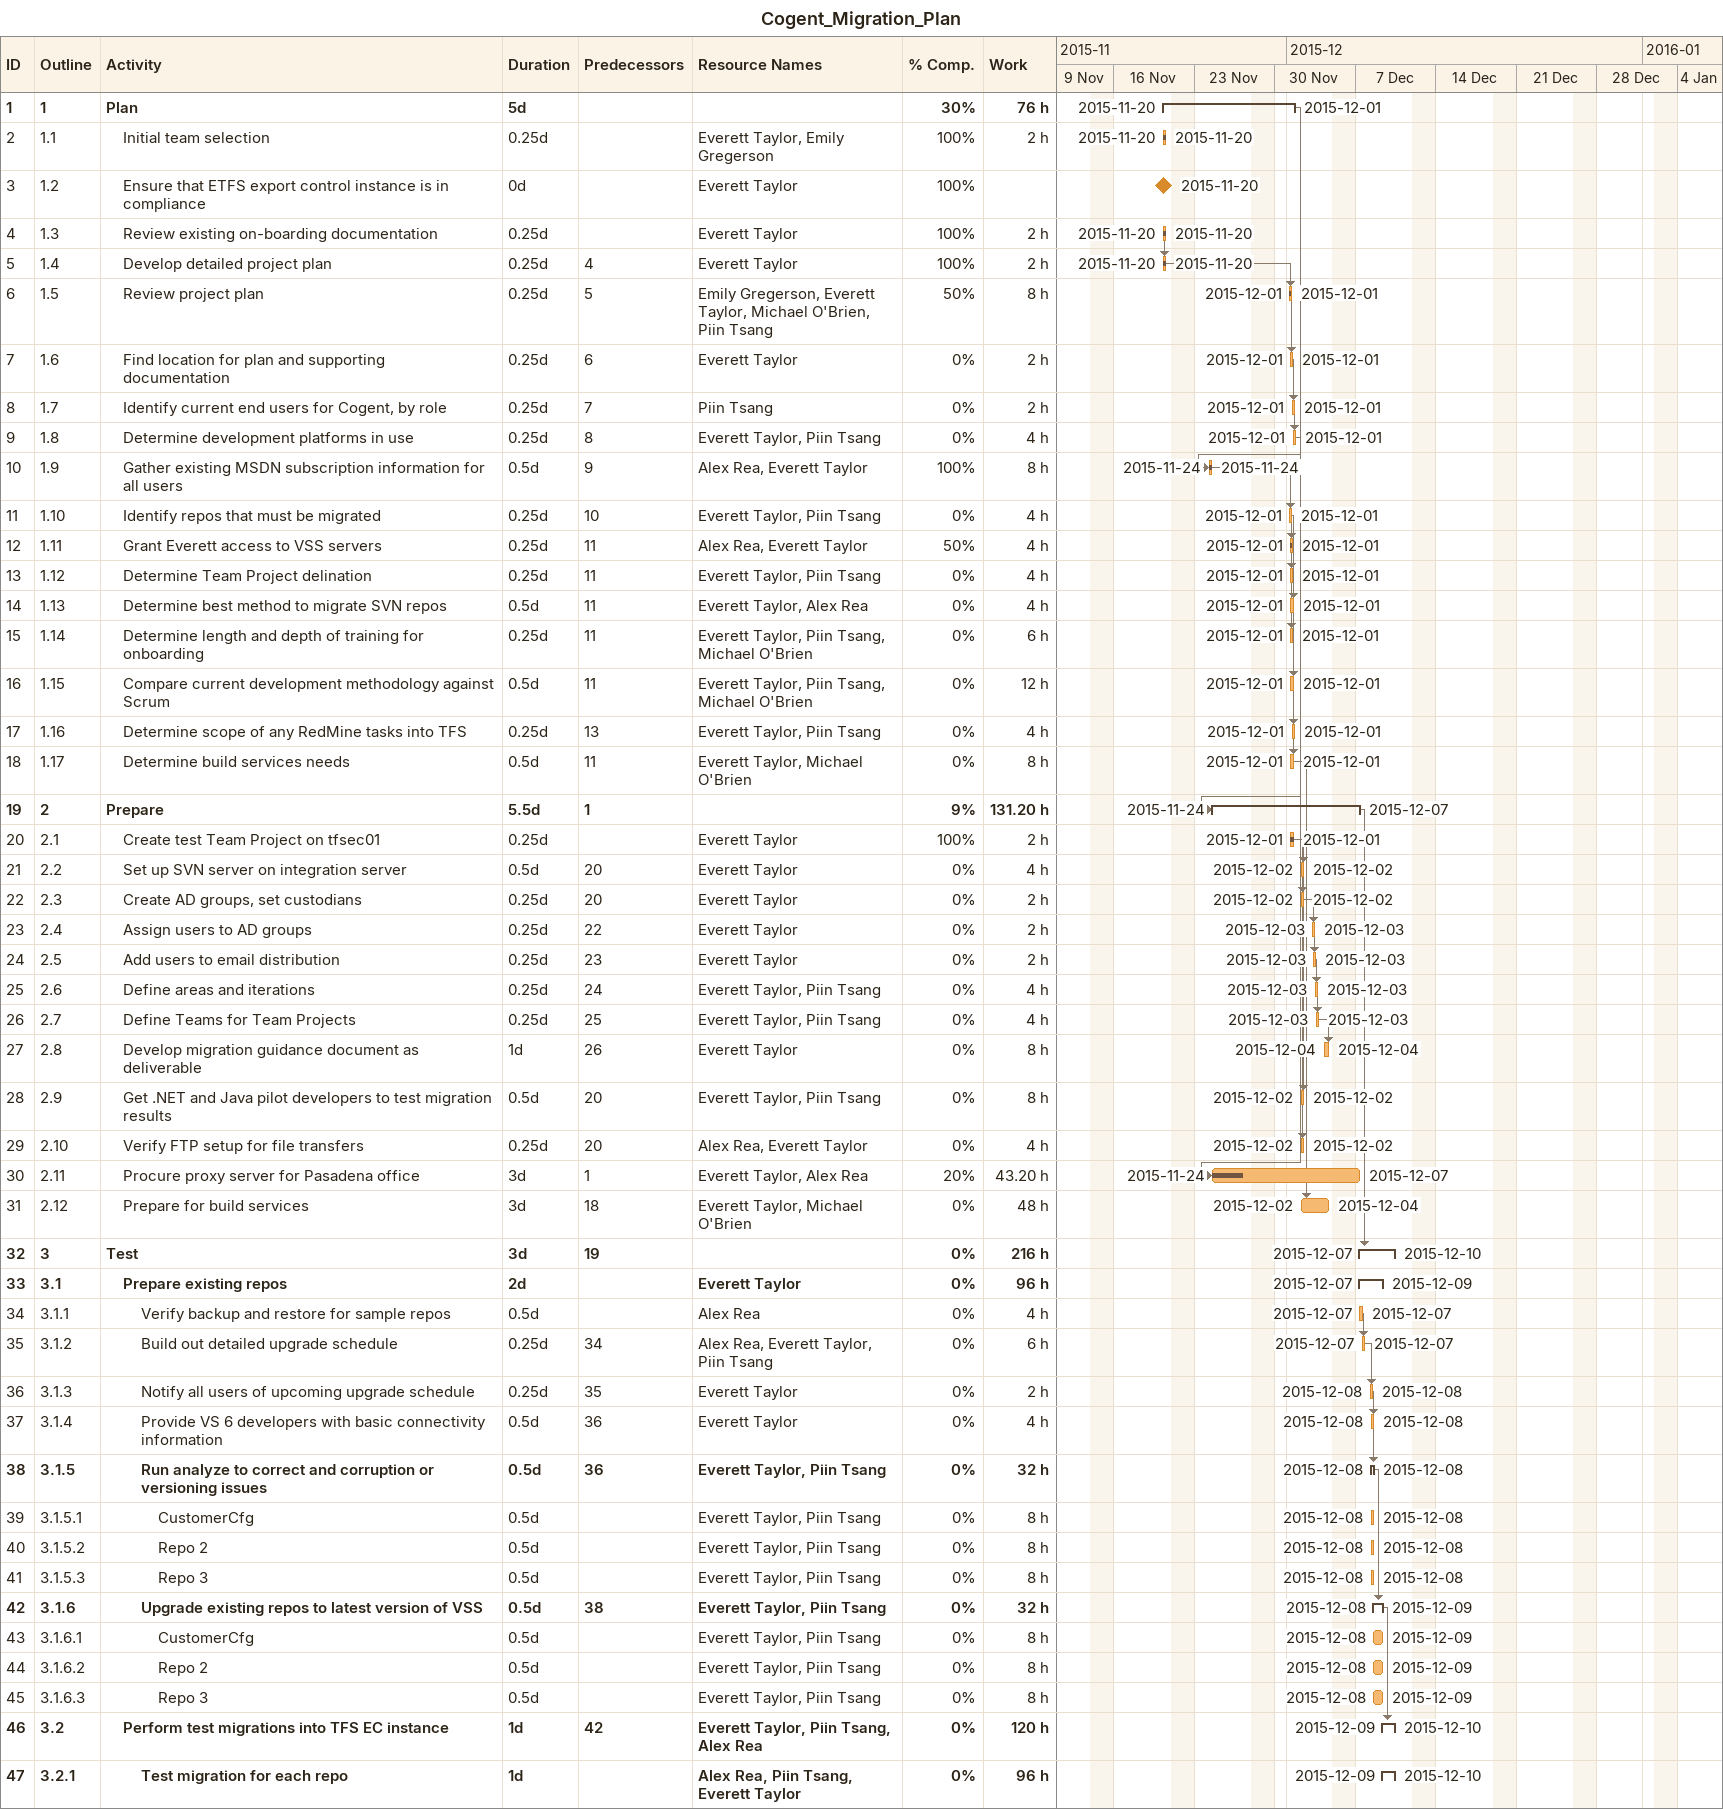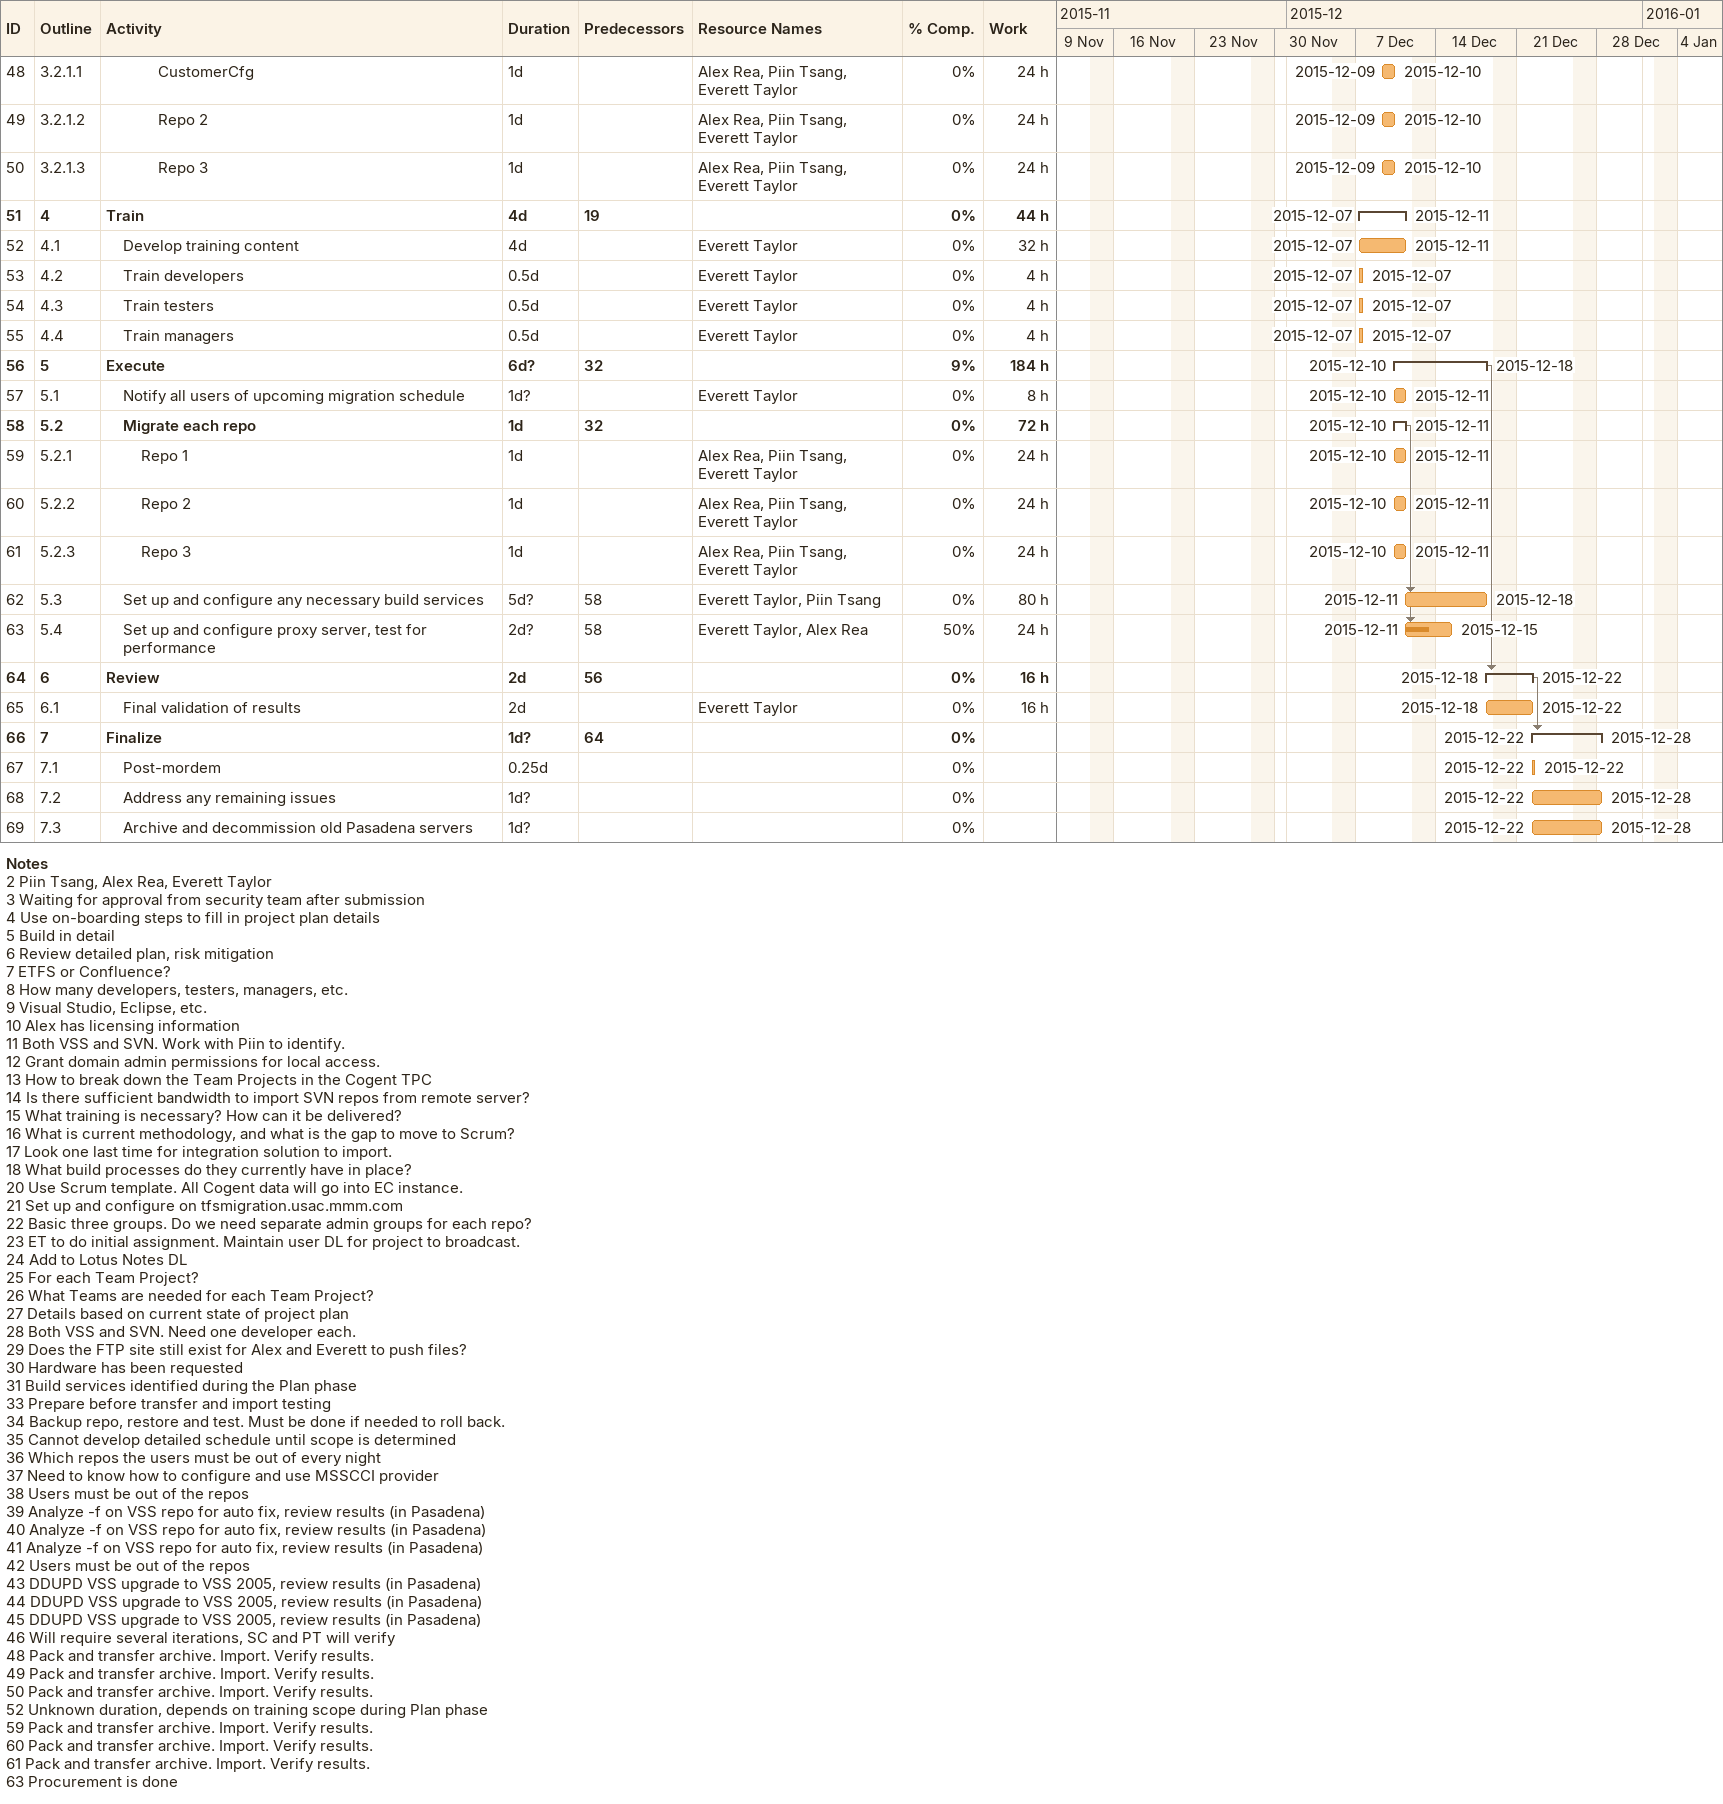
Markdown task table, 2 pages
Cogent_Migration_Plan

| ID | WBS | Task | Duration | Start | Finish | Predecessors | Resources | % complete | Work (h) |
|---|---|---|---|---|---|---|---|---|---|
| 1 | 1 | **Plan** | 5d | 2015-11-20 | 2015-12-01 |  |  | 30 | 76 |
| 2 | 1.1 | Initial team selection | 0.25d | 2015-11-20 | 2015-11-20 |  | Everett Taylor, Emily Gregerson | 100 | 2 |
| 3 | 1.2 | Ensure that ETFS export control instance is in compliance | 0d | 2015-11-20 | 2015-11-20 |  | Everett Taylor | 100 |  |
| 4 | 1.3 | Review existing on-boarding documentation | 0.25d | 2015-11-20 | 2015-11-20 |  | Everett Taylor | 100 | 2 |
| 5 | 1.4 | Develop detailed project plan | 0.25d | 2015-11-20 | 2015-11-20 | 4 | Everett Taylor | 100 | 2 |
| 6 | 1.5 | Review project plan | 0.25d | 2015-12-01 | 2015-12-01 | 5 | Emily Gregerson, Everett Taylor, Michael O'Brien, Piin Tsang | 50 | 8 |
| 7 | 1.6 | Find location for plan and supporting documentation | 0.25d | 2015-12-01 | 2015-12-01 | 6 | Everett Taylor | 0 | 2 |
| 8 | 1.7 | Identify current end users for Cogent, by role | 0.25d | 2015-12-01 | 2015-12-01 | 7 | Piin Tsang | 0 | 2 |
| 9 | 1.8 | Determine development platforms in use | 0.25d | 2015-12-01 | 2015-12-01 | 8 | Everett Taylor, Piin Tsang | 0 | 4 |
| 10 | 1.9 | Gather existing MSDN subscription information for all users | 0.5d | 2015-11-24 | 2015-11-24 | 9 | Alex Rea, Everett Taylor | 100 | 8 |
| 11 | 1.10 | Identify repos that must be migrated | 0.25d | 2015-12-01 | 2015-12-01 | 10 | Everett Taylor, Piin Tsang | 0 | 4 |
| 12 | 1.11 | Grant Everett access to VSS servers | 0.25d | 2015-12-01 | 2015-12-01 | 11 | Alex Rea, Everett Taylor | 50 | 4 |
| 13 | 1.12 | Determine Team Project delination | 0.25d | 2015-12-01 | 2015-12-01 | 11 | Everett Taylor, Piin Tsang | 0 | 4 |
| 14 | 1.13 | Determine best method to migrate SVN repos | 0.5d | 2015-12-01 | 2015-12-01 | 11 | Everett Taylor, Alex Rea | 0 | 4 |
| 15 | 1.14 | Determine length and depth of training for onboarding | 0.25d | 2015-12-01 | 2015-12-01 | 11 | Everett Taylor, Piin Tsang, Michael O'Brien | 0 | 6 |
| 16 | 1.15 | Compare current development methodology against Scrum | 0.5d | 2015-12-01 | 2015-12-01 | 11 | Everett Taylor, Piin Tsang, Michael O'Brien | 0 | 12 |
| 17 | 1.16 | Determine scope of any RedMine tasks into TFS | 0.25d | 2015-12-01 | 2015-12-01 | 13 | Everett Taylor, Piin Tsang | 0 | 4 |
| 18 | 1.17 | Determine build services needs | 0.5d | 2015-12-01 | 2015-12-01 | 11 | Everett Taylor, Michael O'Brien | 0 | 8 |
| 19 | 2 | **Prepare** | 5.5d | 2015-11-24 | 2015-12-07 | 1 |  | 9 | 131.20 |
| 20 | 2.1 | Create test Team Project on tfsec01 | 0.25d | 2015-12-01 | 2015-12-01 |  | Everett Taylor | 100 | 2 |
| 21 | 2.2 | Set up SVN server on integration server | 0.5d | 2015-12-02 | 2015-12-02 | 20 | Everett Taylor | 0 | 4 |
| 22 | 2.3 | Create AD groups, set custodians | 0.25d | 2015-12-02 | 2015-12-02 | 20 | Everett Taylor | 0 | 2 |
| 23 | 2.4 | Assign users to AD groups | 0.25d | 2015-12-03 | 2015-12-03 | 22 | Everett Taylor | 0 | 2 |
| 24 | 2.5 | Add users to email distribution | 0.25d | 2015-12-03 | 2015-12-03 | 23 | Everett Taylor | 0 | 2 |
| 25 | 2.6 | Define areas and iterations | 0.25d | 2015-12-03 | 2015-12-03 | 24 | Everett Taylor, Piin Tsang | 0 | 4 |
| 26 | 2.7 | Define Teams for Team Projects | 0.25d | 2015-12-03 | 2015-12-03 | 25 | Everett Taylor, Piin Tsang | 0 | 4 |
| 27 | 2.8 | Develop migration guidance document as deliverable | 1d | 2015-12-04 | 2015-12-04 | 26 | Everett Taylor | 0 | 8 |
| 28 | 2.9 | Get .NET and Java pilot developers to test migration results | 0.5d | 2015-12-02 | 2015-12-02 | 20 | Everett Taylor, Piin Tsang | 0 | 8 |
| 29 | 2.10 | Verify FTP setup for file transfers | 0.25d | 2015-12-02 | 2015-12-02 | 20 | Alex Rea, Everett Taylor | 0 | 4 |
| 30 | 2.11 | Procure proxy server for Pasadena office | 3d | 2015-11-24 | 2015-12-07 | 1 | Everett Taylor, Alex Rea | 20 | 43.20 |
| 31 | 2.12 | Prepare for build services | 3d | 2015-12-02 | 2015-12-04 | 18 | Everett Taylor, Michael O'Brien | 0 | 48 |
| 32 | 3 | **Test** | 3d | 2015-12-07 | 2015-12-10 | 19 |  | 0 | 216 |
| 33 | 3.1 | **Prepare existing repos** | 2d | 2015-12-07 | 2015-12-09 |  | Everett Taylor | 0 | 96 |
| 34 | 3.1.1 | Verify backup and restore for sample repos | 0.5d | 2015-12-07 | 2015-12-07 |  | Alex Rea | 0 | 4 |
| 35 | 3.1.2 | Build out detailed upgrade schedule | 0.25d | 2015-12-07 | 2015-12-07 | 34 | Alex Rea, Everett Taylor, Piin Tsang | 0 | 6 |
| 36 | 3.1.3 | Notify all users of upcoming upgrade schedule | 0.25d | 2015-12-08 | 2015-12-08 | 35 | Everett Taylor | 0 | 2 |
| 37 | 3.1.4 | Provide VS 6 developers with basic connectivity information | 0.5d | 2015-12-08 | 2015-12-08 | 36 | Everett Taylor | 0 | 4 |
| 38 | 3.1.5 | **Run analyze to correct and corruption or versioning issues** | 0.5d | 2015-12-08 | 2015-12-08 | 36 | Everett Taylor, Piin Tsang | 0 | 32 |
| 39 | 3.1.5.1 | CustomerCfg | 0.5d | 2015-12-08 | 2015-12-08 |  | Everett Taylor, Piin Tsang | 0 | 8 |
| 40 | 3.1.5.2 | Repo 2 | 0.5d | 2015-12-08 | 2015-12-08 |  | Everett Taylor, Piin Tsang | 0 | 8 |
| 41 | 3.1.5.3 | Repo 3 | 0.5d | 2015-12-08 | 2015-12-08 |  | Everett Taylor, Piin Tsang | 0 | 8 |
| 42 | 3.1.6 | **Upgrade existing repos to latest version of VSS** | 0.5d | 2015-12-08 | 2015-12-09 | 38 | Everett Taylor, Piin Tsang | 0 | 32 |
| 43 | 3.1.6.1 | CustomerCfg | 0.5d | 2015-12-08 | 2015-12-09 |  | Everett Taylor, Piin Tsang | 0 | 8 |
| 44 | 3.1.6.2 | Repo 2 | 0.5d | 2015-12-08 | 2015-12-09 |  | Everett Taylor, Piin Tsang | 0 | 8 |
| 45 | 3.1.6.3 | Repo 3 | 0.5d | 2015-12-08 | 2015-12-09 |  | Everett Taylor, Piin Tsang | 0 | 8 |
| 46 | 3.2 | **Perform test migrations into TFS EC instance** | 1d | 2015-12-09 | 2015-12-10 | 42 | Everett Taylor, Piin Tsang, Alex Rea | 0 | 120 |
| 47 | 3.2.1 | **Test migration for each repo** | 1d | 2015-12-09 | 2015-12-10 |  | Alex Rea, Piin Tsang, Everett Taylor | 0 | 96 |
| 48 | 3.2.1.1 | CustomerCfg | 1d | 2015-12-09 | 2015-12-10 |  | Alex Rea, Piin Tsang, Everett Taylor | 0 | 24 |
| 49 | 3.2.1.2 | Repo 2 | 1d | 2015-12-09 | 2015-12-10 |  | Alex Rea, Piin Tsang, Everett Taylor | 0 | 24 |
| 50 | 3.2.1.3 | Repo 3 | 1d | 2015-12-09 | 2015-12-10 |  | Alex Rea, Piin Tsang, Everett Taylor | 0 | 24 |
| 51 | 4 | **Train** | 4d | 2015-12-07 | 2015-12-11 | 19 |  | 0 | 44 |
| 52 | 4.1 | Develop training content | 4d | 2015-12-07 | 2015-12-11 |  | Everett Taylor | 0 | 32 |
| 53 | 4.2 | Train developers | 0.5d | 2015-12-07 | 2015-12-07 |  | Everett Taylor | 0 | 4 |
| 54 | 4.3 | Train testers | 0.5d | 2015-12-07 | 2015-12-07 |  | Everett Taylor | 0 | 4 |
| 55 | 4.4 | Train managers | 0.5d | 2015-12-07 | 2015-12-07 |  | Everett Taylor | 0 | 4 |
| 56 | 5 | **Execute** | 6d? | 2015-12-10 | 2015-12-18 | 32 |  | 9 | 184 |
| 57 | 5.1 | Notify all users of upcoming migration schedule | 1d? | 2015-12-10 | 2015-12-11 |  | Everett Taylor | 0 | 8 |
| 58 | 5.2 | **Migrate each repo** | 1d | 2015-12-10 | 2015-12-11 | 32 |  | 0 | 72 |
| 59 | 5.2.1 | Repo 1 | 1d | 2015-12-10 | 2015-12-11 |  | Alex Rea, Piin Tsang, Everett Taylor | 0 | 24 |
| 60 | 5.2.2 | Repo 2 | 1d | 2015-12-10 | 2015-12-11 |  | Alex Rea, Piin Tsang, Everett Taylor | 0 | 24 |
| 61 | 5.2.3 | Repo 3 | 1d | 2015-12-10 | 2015-12-11 |  | Alex Rea, Piin Tsang, Everett Taylor | 0 | 24 |
| 62 | 5.3 | Set up and configure any necessary build services | 5d? | 2015-12-11 | 2015-12-18 | 58 | Everett Taylor, Piin Tsang | 0 | 80 |
| 63 | 5.4 | Set up and configure proxy server, test for performance | 2d? | 2015-12-11 | 2015-12-15 | 58 | Everett Taylor, Alex Rea | 50 | 24 |
| 64 | 6 | **Review** | 2d | 2015-12-18 | 2015-12-22 | 56 |  | 0 | 16 |
| 65 | 6.1 | Final validation of results | 2d | 2015-12-18 | 2015-12-22 |  | Everett Taylor | 0 | 16 |
| 66 | 7 | **Finalize** | 1d? | 2015-12-22 | 2015-12-28 | 64 |  | 0 |  |
| 67 | 7.1 | Post-mordem | 0.25d | 2015-12-22 | 2015-12-22 |  |  | 0 |  |
| 68 | 7.2 | Address any remaining issues | 1d? | 2015-12-22 | 2015-12-28 |  |  | 0 |  |
| 69 | 7.3 | Archive and decommission old Pasadena servers | 1d? | 2015-12-22 | 2015-12-28 |  |  | 0 |  |

Notes
- 2: Piin Tsang, Alex Rea, Everett Taylor
- 3: Waiting for approval from security team after submission
- 4: Use on-boarding steps to fill in project plan details
- 5: Build in detail
- 6: Review detailed plan, risk mitigation
- 7: ETFS or Confluence?
- 8: How many developers, testers, managers, etc.
- 9: Visual Studio, Eclipse, etc.
- 10: Alex has licensing information
- 11: Both VSS and SVN. Work with Piin to identify.
- 12: Grant domain admin permissions for local access.
- 13: How to break down the Team Projects in the Cogent TPC
- 14: Is there sufficient bandwidth to import SVN repos from remote server?
- 15: What training is necessary? How can it be delivered?
- 16: What is current methodology, and what is the gap to move to Scrum?
- 17: Look one last time for integration solution to import.
- 18: What build processes do they currently have in place?
- 20: Use Scrum template. All Cogent data will go into EC instance.
- 21: Set up and configure on tfsmigration.usac.mmm.com
- 22: Basic three groups. Do we need separate admin groups for each repo?
- 23: ET to do initial assignment. Maintain user DL for project to broadcast.
- 24: Add to Lotus Notes DL
- 25: For each Team Project?
- 26: What Teams are needed for each Team Project?
- 27: Details based on current state of project plan
- 28: Both VSS and SVN. Need one developer each.
- 29: Does the FTP site still exist for Alex and Everett to push files?
- 30: Hardware has been requested
- 31: Build services identified during the Plan phase
- 33: Prepare before transfer and import testing
- 34: Backup repo, restore and test. Must be done if needed to roll back.
- 35: Cannot develop detailed schedule until scope is determined
- 36: Which repos the users must be out of every night
- 37: Need to know how to configure and use MSSCCI provider
- 38: Users must be out of the repos
- 39: Analyze -f on VSS repo for auto fix, review results (in Pasadena)
- 40: Analyze -f on VSS repo for auto fix, review results (in Pasadena)
- 41: Analyze -f on VSS repo for auto fix, review results (in Pasadena)
- 42: Users must be out of the repos
- 43: DDUPD VSS upgrade to VSS 2005, review results (in Pasadena)
- 44: DDUPD VSS upgrade to VSS 2005, review results (in Pasadena)
- 45: DDUPD VSS upgrade to VSS 2005, review results (in Pasadena)
- 46: Will require several iterations, SC and PT will verify
- 48: Pack and transfer archive. Import. Verify results.
- 49: Pack and transfer archive. Import. Verify results.
- 50: Pack and transfer archive. Import. Verify results.
- 52: Unknown duration, depends on training scope during Plan phase
- 59: Pack and transfer archive. Import. Verify results.
- 60: Pack and transfer archive. Import. Verify results.
- 61: Pack and transfer archive. Import. Verify results.
- 63: Procurement is done
